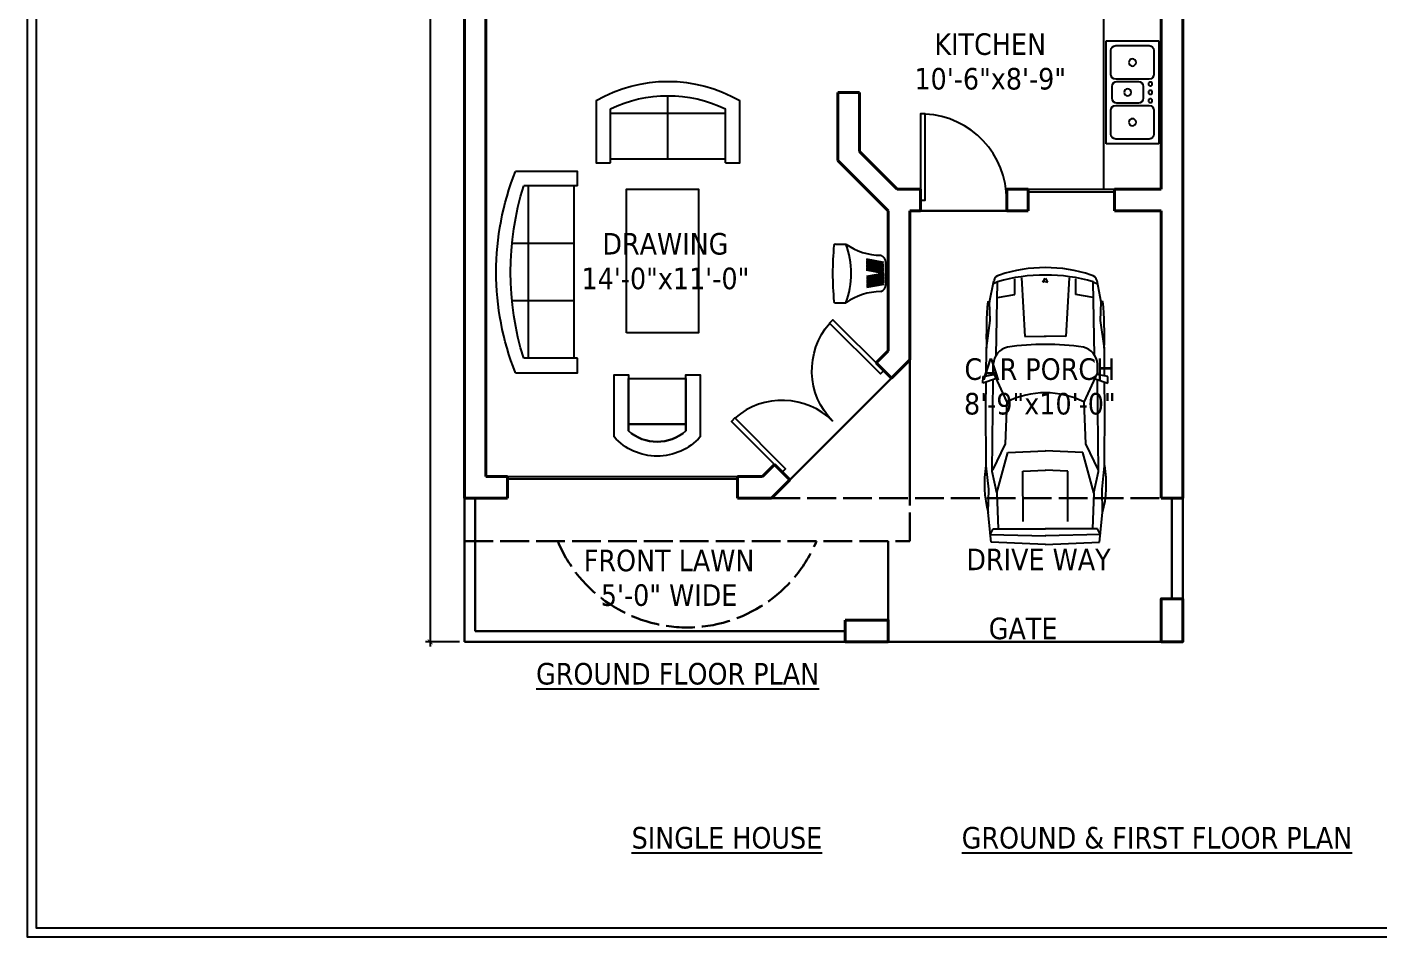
# Model space of a CAD drawing. Header units: inches. Extents: x -33 to 2609, y 38 to 945.
# Drawn here: x -33 to 531, y 91 to 471 of the extents above; entities that cross this region are included whole.
import ezdxf
from ezdxf.enums import TextEntityAlignment as Align

# ---------------------------------------------------------------- set-up
doc = ezdxf.new("R2010")
doc.units = ezdxf.units.IN
doc.header["$MEASUREMENT"] = 0
doc.header["$PDMODE"] = 35
doc.linetypes.add('ACAD_ISO02W100', pattern=[15, 12, -3])
for name, color, linetype in [('D WIND', 12, 'Continuous'), ('FIXTU', 135, 'Continuous'), ('FURN', 11, 'Continuous'), ('TEXT', 6, 'Continuous')]:
    doc.layers.add(name, color=color, linetype=linetype)
doc.layers.add('WALL 1', color=5, linetype='Continuous', lineweight=40)
doc.layers.add('WALL 2', color=200, linetype='Continuous', lineweight=30)
doc.styles.get("Standard").update_dxf_attribs({"font": 'TAHOMA.TTF'})
doc.dimstyles.new('STANDARD$0', dxfattribs={"dimtxt": 8, "dimasz": 2, "dimexe": 2, "dimexo": 2, "dimgap": 2, "dimtad": 1, "dimdec": 3, "dimzin": 0, "dimdsep": 46, "dimlunit": 4, "dimtxsty": 'Standard', "dimblk1": 'ARCHTICK', "dimblk2": 'ARCHTICK', "dimsah": 1, "dimcen": 36, "dimdle": 2, "dimclrd": 256, "dimclre": 256, "dimclrt": 256, "dimaunit": 1, "dimadec": 3, "dimazin": 0, "dimtfac": 1, "dimtdec": 3, "dimtofl": 0, "dimtmove": 0, "dimatfit": 0, "dimfxl": 0, "dimfrac": 1, "dimtolj": 1, "dimtzin": 0, "dimlwd": -1, "dimlwe": -1, "dimarcsym": 0})

# ---------------------------------------------------------------- blocks, each defined once
blk = doc.blocks.new('D-30')
at = {"layer": 'D WIND'}
blk.add_lwpolyline([(0, 0), (2, 0), (2, 30), (0, 30)], close=True, dxfattribs=at)
blk.add_arc((0, 0), 30, 0, 86.1774, dxfattribs=at)
blk = doc.blocks.new('D-36')
at = {"layer": 'D WIND'}
blk.add_lwpolyline([(0, 0), (2, 0), (2, 36), (0, 36)], close=True, dxfattribs=at)
blk.add_arc((0, 0), 36, 0, 86.8153, dxfattribs=at)
blk = doc.blocks.new('RECTANG')
for p, q in [((1, 1), (0, 1)), ((0, 1), (0, 0)), ((1, 0), (1, 1)), ((0, 0), (1, 0))]:
    blk.add_line(p, q)
blk = doc.blocks.new('SINKTRPL')
at = {"color": 0}
for p, q in [((2, 17.5), (2, 7.5)), ((18, 19.5), (4, 19.5)), ((20, 7.5), (20, 17.5)), ((4, 5.5), (18, 5.5)), ((6.5, 2.5), (6.5, -2.5)), ((17.5, 4.5), (8.5, 4.5)), ((19.5, -2.5), (19.5, 2.5)), ((18, -5.5), (4, -5.5)), ((8.5, -4.5), (17.5, -4.5)), ((2, -7.5), (2, -17.5)), ((20, -17.5), (20, -7.5)), ((4, -19.5), (18, -19.5)), ((7, -19.5), (18, -19.5))]:
    blk.add_line(p, q, dxfattribs=at)
for centre, radius in [((11, 12.5), 1.5), ((3.5, 3.5), 0.791), ((3.5, 0), 0.791), ((13, 0), 1.5), ((3.5, -3.5), 0.791), ((11, -12.5), 1.5)]:
    blk.add_circle(centre, radius, dxfattribs=at)
for centre, start, end in [((4, 17.5), 90, 180), ((18, 17.5), 0, 90), ((4, 7.5), 180, 270), ((18, 7.5), 270, 0), ((8.5, 2.5), 90, 180), ((17.5, 2.5), 0, 90), ((4, -7.5), 90, 180), ((8.5, -2.5), 180, 270), ((17.5, -2.5), 270, 0), ((18, -7.5), 0, 90), ((4, -17.5), 180, 270), ((18, -17.5), 270, 0)]:
    blk.add_arc(centre, 2, start, end, dxfattribs=at)
at = {"color": 0, "xscale": 22, "yscale": 43, "zscale": 22}
blk.add_blockref('RECTANG', (0, -21.5), dxfattribs=at)
blk = doc.blocks.new('AD24B')
for p, q in [((15.06, 31.13), (3.19, 28.76)), ((14.87, 32.01), (14.48, 30.69)), ((25.36, 30.74), (15.06, 31.13)), ((40.83, 32.85), (25.36, 30.74)), ((56.17, 32.97), (40.83, 32.85)), ((56.51, 34.73), (55.36, 28.76)), ((60.18, 34.74), (56.51, 34.73)), ((57.8, 27.75), (60.18, 34.74)), ((73.16, 33.11), (59.59, 33)), ((106.26, 32.88), (73.16, 33.11)), ((119.2, 31.54), (106.26, 32.88)), ((132.34, 31.87), (119.2, 31.54)), ((148.86, 30.14), (132.34, 31.87)), ((144.67, 30.75), (141.34, 29.06)), ((144.55, 30.84), (145.33, -0.17)), ((150.11, -0.06), (148.86, 30.14)), ((3.75, 26.66), (5.09, 29.35)), ((44.88, 27.44), (3.75, 26.66)), ((12.45, 26.69), (10.89, 17)), ((55.41, 29.06), (49.6, 29)), ((54.24, 29.05), (70.77, 21.5)), ((109.36, 29.65), (58.26, 29.1)), ((93.96, 22.31), (108.65, 29.41)), ((121.36, 26.97), (98.89, 20.91)), ((121.36, 26.97), (109.36, 29.65)), ((121.36, 26.97), (141.35, 26.27)), ((141.34, 29.06), (141.35, -0.14)), ((10.89, 17), (2.13, 16.99)), ((70.77, 21.5), (93.96, 22.31)), ((98.89, 20.91), (97.9, -0.13)), ((1.56, 13.28), (34.18, 11.44)), ((34.18, 11.44), (34.11, -0.42)), ((109.22, 12.49), (108.76, -0.04)), ((137.19, 12.43), (109.22, 12.49)), ((4, 1.39), (1.72, 0.17)), ((3.69, 0.08), (4, 1.39)), ((34.18, -11.44), (34.11, 0.42)), ((98.89, -20.91), (97.9, 0.13)), ((109.22, -12.49), (108.76, 0.04)), ((141.34, -29.06), (141.35, 0.14)), ((144.55, -30.84), (145.33, 0.17)), ((150.11, 0.06), (148.86, -30.14)), ((4, -1.39), (1.72, -0.17)), ((3.69, -0.08), (4, -1.39)), ((1.56, -13.28), (34.18, -11.44)), ((137.19, -12.43), (109.22, -12.49)), ((10.89, -17), (2.13, -16.99)), ((12.45, -26.69), (10.89, -17)), ((54.24, -29.05), (70.77, -21.5)), ((70.77, -21.5), (93.96, -22.31)), ((93.96, -22.31), (108.65, -29.41)), ((121.36, -26.97), (98.89, -20.91)), ((15.06, -31.13), (3.19, -28.76)), ((3.75, -26.66), (5.09, -29.35)), ((44.88, -27.44), (3.75, -26.66)), ((55.41, -29.06), (49.6, -29)), ((56.51, -34.73), (55.36, -28.76)), ((57.8, -27.75), (60.18, -34.74)), ((109.36, -29.65), (58.26, -29.1)), ((121.36, -26.97), (109.36, -29.65)), ((121.36, -26.97), (141.35, -26.27)), ((144.67, -30.75), (141.34, -29.06)), ((14.87, -32.01), (14.48, -30.69)), ((25.36, -30.74), (15.06, -31.13)), ((40.83, -32.85), (25.36, -30.74)), ((56.17, -32.97), (40.83, -32.85)), ((60.18, -34.74), (56.51, -34.73)), ((73.16, -33.11), (59.59, -33)), ((106.26, -32.88), (73.16, -33.11)), ((119.2, -31.54), (106.26, -32.88)), ((132.34, -31.87), (119.2, -31.54)), ((148.86, -30.14), (132.34, -31.87))]:
    blk.add_line(p, q)
for centre, radius, start, end in [((33.53, -186.2), 219.08, 88.1098, 94.91949), ((116.26, -29.69), 63.63, 75.35802, 99.19455), ((76.03, 0), 80.15, 161.47438, 198.52562), ((96.64, 0), 96.64, 163.98812, 196.01188), ((3.98, 24.83), 4, 101.30745, 170.89178), ((50.24, 18.66), 10.37, 93.50969, 166.07198), ((188.94, 0), 150.26, 171.90768, 188.09232), ((113.32, 0), 47.7, 153.37543, 206.62457), ((50.24, -18.66), 10.37, 193.92802, 266.49031), ((3.98, -24.83), 4, 189.10822, 258.69255), ((33.53, 186.2), 219.08, 265.08051, 271.8902), ((116.26, 29.69), 63.63, 260.80545, 284.64198)]:
    blk.add_arc(centre, radius, start, end)
blk = doc.blocks.new('T.V.')
for p, q in [((4.59, 23.21), (-4.59, 23.21)), ((-4.59, 22.16), (-4.59, 23.21)), ((4.59, 22.16), (4.59, 23.21)), ((-4.59, 21.33), (-5.93, 14.11)), ((-4.14, 21.24), (-5.47, 14.11)), ((-3.66, 21.33), (-5.01, 14.11)), ((4.59, 22.16), (-4.59, 22.16)), ((-3.2, 21.33), (-4.55, 14.11)), ((-2.74, 21.33), (-4.09, 14.11)), ((-2.28, 21.33), (-3.63, 14.11)), ((-1.82, 21.33), (-3.17, 14.11)), ((-1.36, 21.33), (-2.7, 14.11)), ((-0.9, 21.33), (-2.24, 14.11)), ((-0.44, 21.33), (-1.78, 14.11)), ((0.02, 21.33), (-1.32, 14.11)), ((0.02, 21.33), (1.32, 14.11)), ((0.44, 21.33), (1.78, 14.11)), ((0.9, 21.33), (2.24, 14.11)), ((1.36, 21.33), (2.7, 14.11)), ((1.82, 21.33), (3.17, 14.11)), ((2.28, 21.33), (3.63, 14.11)), ((2.74, 21.33), (4.09, 14.11)), ((3.2, 21.33), (4.55, 14.11)), ((3.66, 21.33), (5.01, 14.11)), ((4.14, 21.24), (5.47, 14.11)), ((4.59, 21.33), (5.93, 14.11)), ((-12.29, 1.17), (-12.29, 5.51)), ((12.29, 1.17), (12.29, 5.51))]:
    blk.add_line(p, q)
for centre, radius, start, end in [((-33.29, 20.33), 25.71, 324.7994, 359.5106), ((-4.83, 19.29), 2.88, 85.1839, 163.4289), ((4.83, 19.29), 2.88, 16.5711, 94.8161), ((33.29, 20.33), 25.71, 180.4894, 215.2006), ((0, -27.72), 35.43, 69.7065, 110.2935), ((-11.65, 1.17), 0.635, 180, 264.7624), ((0, 128.28), 128.28, 264.7624, 275.2376), ((11.65, 1.17), 0.635, 275.2376, 0)]:
    blk.add_arc(centre, radius, start, end)
blk = doc.blocks.new('Sofa - Roundback 7 ft.')
at = {"linetype": 'Continuous'}
for p, q in [((-12.00002, -32.4421), (-12.00003, -6.5971)), ((11.99997, -32.4421), (11.99998, -6.5971)), ((-36.000027, -34), (-36.000027, -11.4696)), ((-35.999844, -13.3819), (35.9998, -13.3819)), ((35.99998, -34), (35.99998, -11.4696)), ((-36.000027, -32.4421), (35.99998, -32.4421))]:
    blk.add_line(p, q, dxfattribs=at)
for points in [[(-36.000027, -34), (-42.000027, -34), (-42.000027, -8)], [(41.99998, -8), (41.99998, -34), (35.99998, -34)]]:
    blk.add_lwpolyline(points, dxfattribs=at)
for centre, radius, start, end in [((0, -114.25), 114.25, 68.43141, 111.5686), ((-0.00001, -127.1968), 121.1968, 72.72033, 107.2797)]:
    blk.add_arc(centre, radius, start, end, dxfattribs=at)
blk = doc.blocks.new('Sofa - Roundback Loveseat 5 ft.')
at = {"linetype": 'Continuous'}
for p, q in [((0, -32.44198), (0, -5.99998)), ((-24, -33.99998), (-24, -11.46958)), ((-23.9998, -13.38178), (23.99986, -13.38178)), ((24.00004, -33.99998), (24.00004, -11.46958)), ((-24, -32.44198), (24.00004, -32.44198))]:
    blk.add_line(p, q, dxfattribs=at)
for points in [[(-24, -33.99998), (-30, -33.99998), (-30, -7.99998)], [(30.00004, -7.99998), (30.00004, -33.99998), (24.00004, -33.99998)]]:
    blk.add_lwpolyline(points, dxfattribs=at)
for centre, radius, start, end in [((0, -60.24998), 60.24998, 60.13715, 119.8628), ((0, -61.38438), 55.38444, 64.32083, 115.6792)]:
    blk.add_arc(centre, radius, start, end, dxfattribs=at)
blk = doc.blocks.new('SS2')
for points in [[(0, 26), (0, 0), (6, 0), (5.97, 23.48, -0.376535), (30, 23.47), (30, 0), (35.97, 0), (35.97, 26, 0.444838)], [(5.97, 23.48), (5.98, 20.62), (30, 20.62), (30, 23.47, 0.376535)]]:
    blk.add_lwpolyline(points, format="xyb", close=True)
blk.add_lwpolyline([(30, 20.62), (5.98, 20.62), (6, 1.56), (30, 1.56)], close=True)
blk = doc.blocks.new('_ArchTick')
at = {"color": 0, "const_width": 0.15}
blk.add_lwpolyline([(-0.5, -0.5), (0.5, 0.5)], dxfattribs=at)
blk = doc.blocks.new('*D23')
for p, q in [((135.3, 756.58), (135.3, 212.58)), ((147.54, 754.58), (133.3, 754.58)), ((147.54, 214.58), (133.3, 214.58))]:
    blk.add_line(p, q)
at = {"layer": 'Defpoints', "color": 0}
for p in [(149.54, 754.58), (135.3, 214.58), (149.54, 214.58)]:
    blk.add_point(p, dxfattribs=at)
at = {"xscale": 2, "yscale": 2, "zscale": 2}
for p, rotation in [((135.3, 754.58), 90), ((135.3, 214.58), 270)]:
    blk.add_blockref('_ArchTick', p, dxfattribs=dict(at, rotation=rotation))
at = {"insert": (129.22, 484.58), "char_height": 8, "attachment_point": 5, "rotation": 90}
blk.add_mtext("\\A1;45'", dxfattribs=at)

msp = doc.modelspace()

# ---------------------------------------------------------------- linework, layer by layer
at = {"layer": 'D WIND'}
for p, q in [((385.0398, 403.5812), (421.0398, 403.5812)), ((385.0398, 402.5812), (421.0398, 402.5812)), ((167.5398, 283.5812), (263.5398, 283.5812)), ((167.5398, 282.5812), (263.5398, 282.5812))]:
    msp.add_line(p, q, dxfattribs=at)
at = {"layer": 'Defpoints'}
for points in [[(-33.1077, 847.2971), (-33.1077, 91.2971), (1082.8923, 91.2971), (1082.8923, 847.2971)], [(-29.3577, 843.5471), (-29.3577, 95.0471), (1079.1423, 95.0471), (1079.1423, 843.5471)]]:
    msp.add_lwpolyline(points, close=True, dxfattribs=at)
at = {"layer": 'FIXTU'}
msp.add_line((416.5398, 403.5812), (416.5398, 484.5812), dxfattribs=at)
at = {"layer": 'FURN'}
msp.add_lwpolyline([(217.2589, 343.6817), (217.2589, 403.6817), (247.2589, 403.6817), (247.2589, 343.6817)], close=True, dxfattribs=at)
at = {"layer": 'WALL 1'}
for p, q in [((449.5398, 274.5812), (449.5398, 709.5812)), ((149.5398, 510.8264), (149.5398, 274.5812)), ((158.5398, 508.5812), (158.5398, 283.5812)), ((440.5398, 403.5812), (440.5398, 508.5812)), ((305.5398, 415.5812), (305.5398, 444.0812)), ((314.5398, 444.0812), (305.5398, 444.0812)), ((314.5398, 419.3091), (314.5398, 444.0812)), ((330.2677, 403.5812), (314.5398, 419.3091)), ((326.5398, 394.5812), (305.5398, 415.5812)), ((340.0398, 403.5812), (330.2677, 403.5812)), ((340.0398, 394.5812), (340.0398, 403.5812)), ((385.0398, 403.5812), (376.0398, 403.5812)), ((376.0398, 394.5812), (376.0398, 403.5812)), ((385.0398, 394.5812), (385.0398, 403.5812)), ((440.5398, 403.5812), (421.0398, 403.5812)), ((421.0398, 394.5812), (421.0398, 403.5812)), ((326.5398, 394.5812), (326.5398, 336.0995)), ((340.0398, 394.5812), (335.5398, 394.5812)), ((335.5398, 394.5812), (335.5398, 332.3716)), ((385.0398, 394.5812), (376.0398, 394.5812)), ((440.5398, 394.5812), (421.0398, 394.5812)), ((440.5398, 274.5812), (440.5398, 394.5812)), ((321.4939, 331.0535), (326.5398, 336.0995)), ((321.4939, 331.0535), (327.8578, 324.6896)), ((327.8578, 324.6896), (335.5398, 332.3716)), ((274.0215, 283.5812), (279.0675, 288.6271)), ((279.0675, 288.6271), (285.4314, 282.2632)), ((158.5398, 283.5812), (167.5398, 283.5812)), ((167.5398, 283.5812), (167.5398, 274.5812)), ((263.5398, 283.5812), (274.0215, 283.5812)), ((263.5398, 283.5812), (263.5398, 274.5812)), ((277.7495, 274.5812), (285.4314, 282.2632)), ((149.5398, 274.5812), (167.5398, 274.5812)), ((263.5398, 274.5812), (277.7495, 274.5812)), ((440.5398, 274.5812), (449.5398, 274.5812))]:
    msp.add_line(p, q, dxfattribs=at)
for points in [[(440.5398, 214.5812), (449.5398, 214.5812), (449.5398, 232.5812), (440.5398, 232.5812)], [(308.5398, 223.5812), (308.5398, 214.5812), (326.5398, 214.5812), (326.5398, 223.5812)]]:
    msp.add_lwpolyline(points, close=True, dxfattribs=at)
at = {"layer": 'WALL 2'}
for p, q in [((340.0398, 394.5812), (376.0398, 394.5812)), ((335.5398, 332.3716), (335.5398, 274.5812)), ((285.4314, 282.2632), (327.8578, 324.6896)), ((149.5398, 274.5812), (149.5398, 214.5812)), ((154.0398, 274.5812), (154.0398, 219.0812)), ((445.0398, 274.5812), (445.0398, 232.5812)), ((449.5398, 274.5812), (449.5398, 232.5812)), ((326.5398, 223.5812), (326.5398, 256.5812)), ((149.5398, 214.5812), (308.5398, 214.5812)), ((154.0398, 219.0812), (308.5398, 219.0812)), ((326.5398, 214.5812), (440.5398, 214.5812))]:
    msp.add_line(p, q, dxfattribs=at)
at = {"layer": 'WALL 2', "linetype": 'ACAD_ISO02W100'}
for p, q in [((277.7495, 274.5812), (440.5398, 274.5812)), ((335.5398, 256.5812), (335.5398, 274.5812)), ((149.5398, 256.5812), (335.5398, 256.5812))]:
    msp.add_line(p, q, dxfattribs=at)
msp.add_arc((242.5398, 279.0812), 58.5, 202.619865, 337.380135, dxfattribs=at)

# ---------------------------------------------------------------- block references
at = {"layer": 'D WIND'}
msp.add_blockref('D-36', (340.0398, 399.0812), dxfattribs=at)
at = {"layer": 'D WIND', "xscale": -1, "rotation": 44.99999999999337}
msp.add_blockref('D-30', (324.6759, 327.8716), dxfattribs=at)
at = {"layer": 'D WIND', "rotation": 44.99999999999333}
msp.add_blockref('D-30', (282.2495, 285.4452), dxfattribs=at)
at = {"layer": 'FIXTU', "xscale": -1}
msp.add_blockref('SINKTRPL', (439.5398, 444.0812), dxfattribs=at)
at = {"layer": 'FIXTU', "xscale": 0.75, "yscale": 0.75, "zscale": 0.75, "rotation": 270}
msp.add_blockref('AD24B', (392.1765, 367.7825), dxfattribs=at)
at = {"layer": 'FURN', "xscale": -1}
msp.add_blockref('Sofa - Roundback Loveseat 5 ft.', (234.5333, 448.6705), dxfattribs=at)
for name, p, rotation in [('Sofa - Roundback 7 ft.', (162.8378, 368.9804), 90), ('SS2', (212.0446, 326.1413), 180)]:
    msp.add_blockref(name, p, dxfattribs=dict(at, rotation=rotation))
at = {"layer": 'FURN', "rotation": 270}
msp.add_blockref('T.V.', (303.3301, 368.4321), dxfattribs=at)

# ---------------------------------------------------------------- texts
for s, p in [('%%UGROUND FLOOR PLAN', (179.4659, 201.2441)), ('%%USINGLE HOUSE', (219.3803, 132.7419)), ('%%UGROUND & FIRST FLOOR PLAN', (357.2252, 132.7419))]:
    msp.add_text(s, height=9).set_placement(p, align=Align.MIDDLE_LEFT)
at = {"layer": 'TEXT'}
for s, p in [('KITCHEN', (369.1401, 464.2273)), ('10\'-6"x8\'-9"', (369.1401, 449.7696)), ('DRAWING', (233.4853, 380.8221)), ('14\'-0"x11\'-0"', (233.4853, 366.3643)), ('CAR PORCH', (389.8594, 328.4869)), ('8\'-9"x10\'-0"', (389.8594, 314.0292)), ('FRONT LAWN', (235.0234, 248.5518)), ('DRIVE WAY', (389.313, 248.9865)), ('5\'-0" WIDE', (235.0234, 234.0941)), ('GATE', (382.8731, 220.1734))]:
    msp.add_text(s, height=9, dxfattribs=at).set_placement(p, align=Align.MIDDLE_CENTER)

# ---------------------------------------------------------------- dimensions: what is measured, and where the dimension line sits
dim = msp.add_linear_dim(base=(135.3048, 214.5812), p1=(149.5398, 754.5812), p2=(149.5398, 214.5812), angle=90, dimstyle='STANDARD$0')
dim.commit()
dim.dimension.update_dxf_attribs({"geometry": '*D23', "text_midpoint": (129.2215, 484.5812)})

doc.saveas('drawing.dxf')
